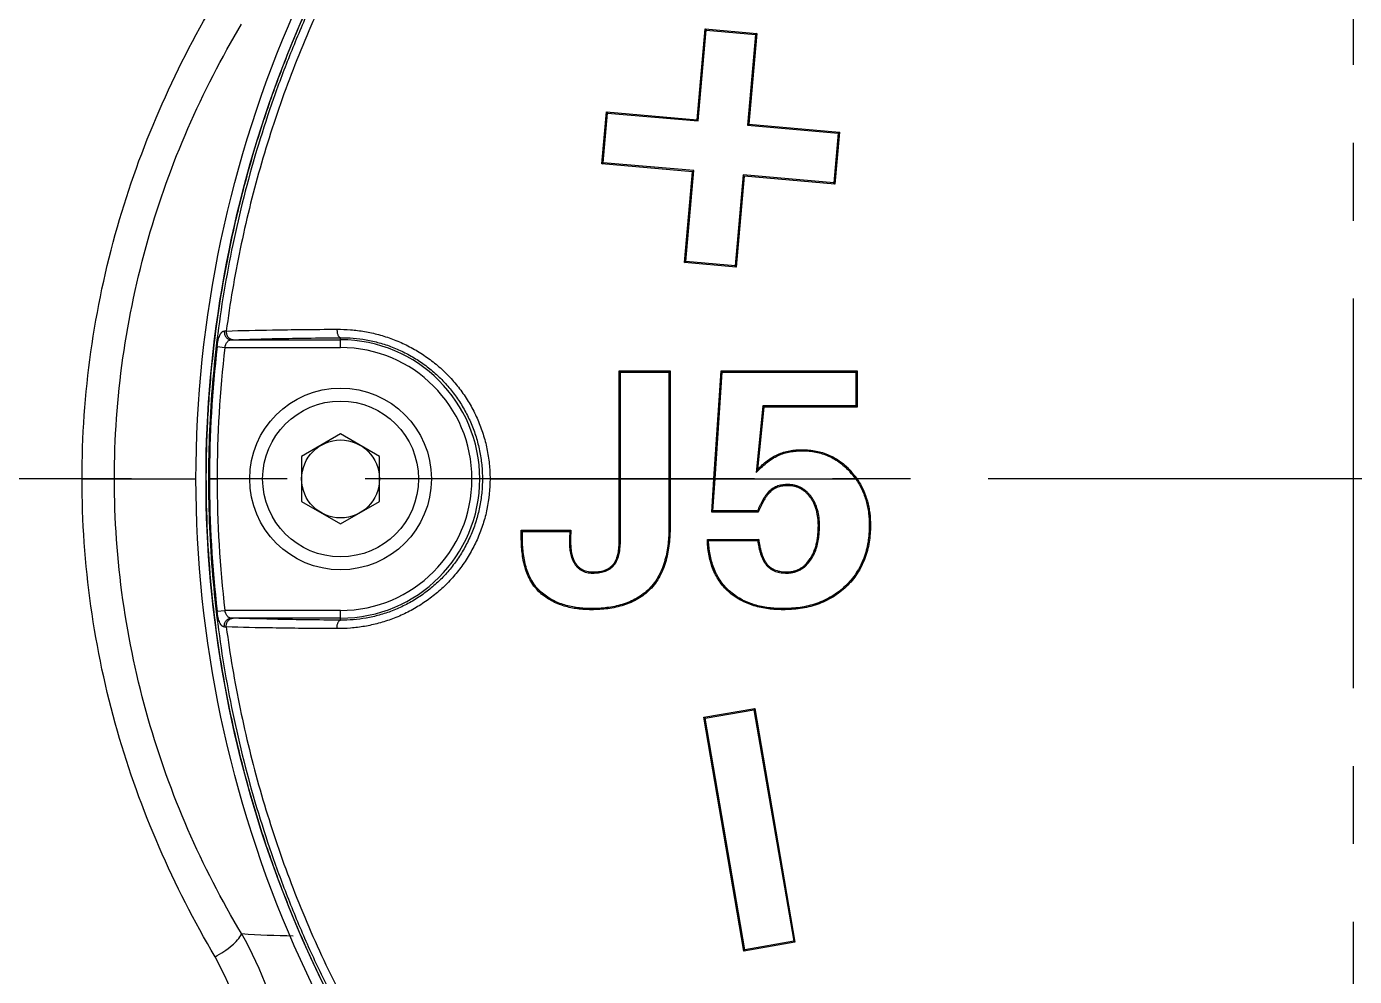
# Model space of a CAD drawing. Header units: millimetres. Extents: x 4086 to 8300, y 123 to 1549.
# Drawn here: x 6838.49 to 6864.05, y 1245.52 to 1263.81 of the extents above; entities that cross this region are included whole.
import ezdxf

# ---------------------------------------------------------------- set-up
doc = ezdxf.new("R2010")
doc.units = ezdxf.units.MM
doc.linetypes.add('CENTER', pattern=[0.6, 0.375, -0.075, 0.075, -0.075])
doc.layers.add('中心线', color=7, linetype='Continuous')
doc.layers.add('外形图', color=7, linetype='Continuous')

msp = doc.modelspace()

# ---------------------------------------------------------------- linework, layer by layer
at = {"layer": '中心线', "linetype": 'CENTER', "ltscale": 20}
for p, q in [((6864.032, 1227.0668), (6864.032, 1281.707)), ((6900.5038, 1255.0955), (6814.0648, 1255.0955))]:
    msp.add_line(p, q, dxfattribs=at)
at = {"layer": '外形图'}
for p, q in [((6851.3964, 1262.0121), (6851.5495, 1263.7621)), ((6851.4164, 1261.9883), (6851.5695, 1263.7383)), ((6851.5495, 1263.7621), (6851.5695, 1263.7383)), ((6851.5495, 1263.7621), (6852.5457, 1263.6749)), ((6851.5695, 1263.7383), (6852.5219, 1263.655)), ((6852.5219, 1263.655), (6852.3688, 1261.905)), ((6852.5457, 1263.6749), (6852.3926, 1261.9249)), ((6852.5457, 1263.6749), (6852.5219, 1263.655)), ((6849.5656, 1261.1646), (6849.6531, 1262.1646)), ((6849.5893, 1261.1846), (6849.673, 1262.1409)), ((6849.6531, 1262.1646), (6849.673, 1262.1409)), ((6849.6531, 1262.1646), (6851.3964, 1262.0121)), ((6849.673, 1262.1409), (6851.4164, 1261.9883)), ((6851.3964, 1262.0121), (6851.4164, 1261.9883)), ((6852.3926, 1261.9249), (6852.3688, 1261.905)), ((6852.3688, 1261.905), (6854.1123, 1261.7525)), ((6852.3926, 1261.9249), (6854.136, 1261.7724)), ((6854.1123, 1261.7525), (6854.0286, 1260.7961)), ((6854.136, 1261.7724), (6854.0485, 1260.7724)), ((6854.136, 1261.7724), (6854.1123, 1261.7525)), ((6849.5656, 1261.1646), (6849.5893, 1261.1846)), ((6851.3089, 1261.0121), (6849.5656, 1261.1646)), ((6851.3327, 1261.0321), (6849.5893, 1261.1846)), ((6851.1558, 1259.2621), (6851.3089, 1261.0121)), ((6851.1796, 1259.282), (6851.3327, 1261.0321)), ((6851.3089, 1261.0121), (6851.3327, 1261.0321)), ((6852.2852, 1260.9487), (6852.1321, 1259.1987)), ((6852.3051, 1260.9249), (6852.152, 1259.1749)), ((6852.3051, 1260.9249), (6852.2852, 1260.9487)), ((6854.0286, 1260.7961), (6852.2852, 1260.9487)), ((6854.0485, 1260.7724), (6852.3051, 1260.9249)), ((6854.0485, 1260.7724), (6854.0286, 1260.7961)), ((6851.1558, 1259.2621), (6851.1796, 1259.282)), ((6852.152, 1259.1749), (6851.1558, 1259.2621)), ((6852.1321, 1259.1987), (6851.1796, 1259.282)), ((6852.152, 1259.1749), (6852.1321, 1259.1987)), ((6842.4308, 1257.7755), (6844.532, 1257.7755)), ((6844.532, 1257.6255), (6844.532, 1257.8155)), ((6842.1566, 1257.6427), (6842.3033, 1257.6255)), ((6842.3033, 1257.6255), (6844.532, 1257.6255)), ((6849.8986, 1257.1749), (6849.9205, 1257.153)), ((6849.8986, 1257.1749), (6850.8763, 1257.1749)), ((6849.8986, 1255.0955), (6849.8986, 1257.1749)), ((6849.9205, 1257.153), (6850.8544, 1257.153)), ((6849.9205, 1255.0954), (6849.9205, 1257.153)), ((6850.8763, 1257.1749), (6850.8544, 1257.153)), ((6850.8544, 1257.153), (6850.8545, 1255.0955)), ((6850.8763, 1257.1749), (6850.8763, 1255.0955)), ((6851.7205, 1255.0955), (6851.8572, 1257.1749)), ((6851.7424, 1255.0955), (6851.8777, 1257.153)), ((6851.8572, 1257.1749), (6851.8777, 1257.153)), ((6851.8572, 1257.1749), (6854.4769, 1257.1749)), ((6851.8777, 1257.153), (6854.4551, 1257.153)), ((6854.4769, 1257.1749), (6854.4551, 1257.153)), ((6854.4551, 1257.153), (6854.4551, 1256.5011)), ((6854.4769, 1257.1749), (6854.4769, 1256.4792)), ((6852.6647, 1256.5011), (6852.534, 1255.2174)), ((6852.6845, 1256.4792), (6852.5623, 1255.279)), ((6852.6845, 1256.4792), (6852.6647, 1256.5011)), ((6854.4551, 1256.5011), (6852.6647, 1256.5011)), ((6854.4769, 1256.4792), (6852.6845, 1256.4792)), ((6854.4769, 1256.4792), (6854.4551, 1256.5011)), ((6844.532, 1255.9615), (6843.782, 1255.5285)), ((6845.282, 1255.5285), (6844.532, 1255.9615)), ((6853.424, 1255.6582), (6853.424, 1255.6363)), ((6843.782, 1255.5285), (6843.782, 1254.6625)), ((6845.282, 1254.6625), (6845.282, 1255.5285)), ((6852.9506, 1255.5679), (6852.9597, 1255.548)), ((6839.5542, 1255.0959), (6840.1762, 1255.0951)), ((6840.1763, 1255.0955), (6841.7474, 1255.0955)), ((6842.0074, 1255.0955), (6841.9884, 1255.0955)), ((6842.0074, 1255.0955), (6842.1552, 1255.0955)), ((6847.4095, 1255.0955), (6847.2634, 1255.0955)), ((6847.4095, 1255.0955), (6849.9205, 1255.0954)), ((6849.8986, 1253.9127), (6849.8986, 1255.0955)), ((6849.9203, 1253.9127), (6849.9205, 1255.0954)), ((6849.9205, 1255.0954), (6850.8545, 1255.0955)), ((6850.8545, 1255.0955), (6851.7205, 1255.0955)), ((6850.8545, 1255.0955), (6850.8545, 1254.1697)), ((6850.8763, 1255.0955), (6850.8763, 1254.1697)), ((6851.6785, 1254.458), (6851.7205, 1255.0955)), ((6851.7019, 1254.4799), (6851.7424, 1255.0955)), ((6851.7424, 1255.0955), (6854.4507, 1255.0955)), ((6854.3601, 1255.2438), (6854.3439, 1255.2291)), ((6852.8004, 1254.8434), (6852.7849, 1254.8589)), ((6853.1483, 1254.9656), (6853.1483, 1254.9875)), ((6843.782, 1254.6625), (6844.532, 1254.2294)), ((6844.532, 1254.2294), (6845.282, 1254.6625)), ((6853.5664, 1254.7544), (6853.5837, 1254.7678)), ((6851.6785, 1254.458), (6851.7019, 1254.4799)), ((6852.5748, 1254.458), (6851.6785, 1254.458)), ((6852.5599, 1254.4799), (6851.7019, 1254.4799)), ((6848.0121, 1254.107), (6848.9679, 1254.107)), ((6848.0121, 1253.966), (6848.0121, 1254.107)), ((6848.0121, 1254.107), (6848.034, 1254.0851)), ((6848.034, 1254.0851), (6848.9452, 1254.0852)), ((6848.034, 1253.966), (6848.034, 1254.0851)), ((6848.9452, 1254.0852), (6848.9399, 1253.948)), ((6848.9679, 1254.107), (6848.9452, 1254.0852)), ((6848.9679, 1254.107), (6848.9616, 1253.9472)), ((6850.8763, 1254.1697), (6850.8545, 1254.1697)), ((6853.7311, 1254.201), (6853.753, 1254.201)), ((6854.7339, 1254.201), (6854.712, 1254.201)), ((6848.0121, 1253.966), (6848.034, 1253.966)), ((6848.9616, 1253.9472), (6848.9399, 1253.948)), ((6849.8986, 1253.9127), (6849.9203, 1253.9127)), ((6851.5939, 1253.9315), (6852.5842, 1253.9315)), ((6851.6166, 1253.9096), (6852.5648, 1253.9096)), ((6849.3847, 1253.3048), (6849.3847, 1253.283)), ((6849.7786, 1253.4466), (6849.7952, 1253.4325)), ((6852.744, 1253.4552), (6852.727, 1253.4414)), ((6853.1232, 1253.3048), (6853.1232, 1253.2829)), ((6853.564, 1253.5437), (6853.582, 1253.5312)), ((6848.3788, 1252.9005), (6848.3933, 1252.9169)), ((6850.4885, 1252.9656), (6850.473, 1252.9809)), ((6852.0013, 1252.9256), (6852.016, 1252.9419)), ((6854.2701, 1253.0227), (6854.2549, 1253.0384)), ((6842.1566, 1252.5482), (6842.3033, 1252.5654)), ((6844.532, 1252.5654), (6842.3033, 1252.5654)), ((6844.532, 1252.3755), (6844.532, 1252.5654)), ((6849.3596, 1252.5778), (6849.3596, 1252.5995)), ((6853.0511, 1252.5778), (6853.0511, 1252.5997)), ((6844.532, 1252.4154), (6842.4308, 1252.4154)), ((6851.5237, 1250.5058), (6852.5093, 1250.6749)), ((6852.2957, 1246.0058), (6851.5237, 1250.5058)), ((6851.5237, 1250.5058), (6851.549, 1250.4879)), ((6851.549, 1250.4879), (6852.4914, 1250.6496)), ((6852.5093, 1250.6749), (6852.4914, 1250.6496)), ((6852.4914, 1250.6496), (6853.2561, 1246.1927)), ((6852.5093, 1250.6749), (6853.2813, 1246.1749)), ((6852.3136, 1246.031), (6851.549, 1250.4879)), ((6853.2813, 1246.1749), (6852.2957, 1246.0058)), ((6853.2561, 1246.1927), (6852.3136, 1246.031)), ((6853.2813, 1246.1749), (6853.2561, 1246.1927)), ((6852.2957, 1246.0058), (6852.3136, 1246.031))]:
    msp.add_line(p, q, dxfattribs=at)
for radius in [1.75, 1.5, 0.75]:
    msp.add_circle((6844.532, 1255.0955), radius, dxfattribs=at)
for centre, radius, start, end in [((6842.4589, 1250.793), 7.1523, 91.01922, 91.31487), ((6842.658, 1251.9292), 5.8507, 91.90109, 92.22497), ((6844.532, 1255.0955), 2.68, 270, 90), ((6863.8838, 1255.0927), 21.8764, 173.30625, 179.99289), ((6863.8929, 1255.0926), 21.7376, 173.3085, 179.99241), ((6844.532, 1255.0955), 2.5301, 270, 90), ((6863.8847, 1255.0982), 21.8773, 180.00721, 186.69358), ((6863.8938, 1255.0984), 21.7386, 180.00769, 186.69131), ((6856.9607, 1253.2226), 4.8555, 154.94217, 155.7417), ((6853.3015, 1254.2865), 1.4054, 35.14424, 42.12265), ((6853.3003, 1254.2856), 1.4287, 34.52937, 42.11546), ((6859.493, 1259.1738), 8.3726, 214.09937, 214.28068), ((6855.943, 1258.4047), 6.2389, 225.80619, 226.0957), ((6857.2629, 1249.7649), 6.2651, 138.31315, 138.58111), ((6842.6714, 1258.6349), 6.2242, 267.78478, 268.08921), ((6842.4696, 1259.9185), 7.673, 268.69518, 268.97076), ((6843.9434, 1266.372), 20.0747, 266.23681, 269.07234)]:
    msp.add_arc(centre, radius, start, end, dxfattribs=at)
for points, knots in [([(6885.4008, 1231.6727), (6882.7818, 1231.8081), (6877.5447, 1232.0957), (6870.9995, 1232.4802), (6865.767, 1232.8471), (6861.838, 1233.0407), (6857.9441, 1233.7239), (6853.0417, 1235.6267), (6847.6498, 1239.5733), (6843.2657, 1246.2714), (6841.4891, 1254.0817), (6842.5579, 1262.0203), (6846.3299, 1269.0916), (6852.3312, 1274.38), (6858.5817, 1276.8142), (6863.8135, 1277.247), (6867.7392, 1277.4757), (6871.6652, 1277.7453), (6875.9578, 1278.0006), (6878.9428, 1278.1705), (6880.6188, 1278.2629)], [0.28146252, 0.28146252, 0.28146252, 0.28146252, 0.31273614, 0.34400979, 0.35964567, 0.37528804, 0.39090882, 0.40654015, 0.43767886, 0.46883558, 0.50000932, 0.531187, 0.56236151, 0.59353222, 0.62470786, 0.64034231, 0.65599699, 0.67162568, 0.68726241, 0.70727908, 0.70727908, 0.70727908, 0.70727908]), ([(6880.619, 1278.2633), (6879.9634, 1278.2272), (6878.5944, 1278.1507), (6876.512, 1278.031), (6874.3719, 1277.9044), (6872.5887, 1277.7959), (6871.1622, 1277.7072), (6870.0924, 1277.6397), (6869.0227, 1277.5714), (6867.953, 1277.502), (6866.8834, 1277.4316), (6865.9921, 1277.3724), (6865.2791, 1277.3246), (6864.7443, 1277.2883), (6864.2988, 1277.2577), (6863.9423, 1277.233), (6863.675, 1277.2146), (6863.4076, 1277.1965), (6863.1402, 1277.1787), (6862.8728, 1277.1606), (6862.5164, 1277.1352), (6862.0712, 1277.0999), (6861.6267, 1277.0562), (6861.2718, 1277.0143), (6860.9176, 1276.9675), (6860.4759, 1276.9006), (6859.948, 1276.8077), (6859.2474, 1276.6671), (6858.3782, 1276.4598), (6857.3485, 1276.1604), (6856.3347, 1275.8114), (6855.3389, 1275.4136), (6854.3635, 1274.9681), (6853.411, 1274.4756), (6852.4835, 1273.9376), (6851.583, 1273.3553), (6850.7119, 1272.73), (6849.8723, 1272.063), (6849.0659, 1271.3562), (6848.2947, 1270.6112), (6847.5606, 1269.8295), (6846.8654, 1269.0131), (6846.2105, 1268.164), (6845.5975, 1267.2842), (6845.0279, 1266.3757), (6844.5031, 1265.4407), (6844.0242, 1264.4813), (6843.5925, 1263.4997), (6843.2093, 1262.4982), (6842.8753, 1261.4792), (6842.5911, 1260.4453), (6842.279, 1259.0504), (6842.0681, 1257.6344), (6841.9606, 1256.209), (6841.9227, 1254.78), (6842.0072, 1252.993), (6842.2642, 1251.2225), (6842.5711, 1249.8264), (6842.8515, 1248.7914), (6843.1816, 1247.7712), (6843.561, 1246.7683), (6843.989, 1245.7851), (6844.4642, 1244.8238), (6844.9856, 1243.8868), (6845.5518, 1242.9762), (6846.1615, 1242.0941), (6846.8132, 1241.2425), (6847.5053, 1240.4235), (6848.2364, 1239.6391), (6849.0048, 1238.8912), (6849.8085, 1238.1813), (6850.6456, 1237.5112), (6851.5144, 1236.8826), (6852.4126, 1236.297), (6853.3381, 1235.7555), (6854.2888, 1235.2594), (6855.2624, 1234.8102), (6856.2567, 1234.4087), (6857.2693, 1234.0558), (6858.2977, 1233.7525), (6859.3398, 1233.4999), (6860.3928, 1233.2977), (6861.2774, 1233.1709), (6861.9883, 1233.0984), (6862.4335, 1233.062), (6862.7898, 1233.0361), (6863.0572, 1233.0178), (6863.3246, 1233), (6863.6811, 1232.976), (6864.1267, 1232.9452), (6864.6613, 1232.9083), (6865.1961, 1232.872), (6865.9091, 1232.824), (6866.8004, 1232.7648), (6867.87, 1232.6943), (6868.9396, 1232.6249), (6870.0094, 1232.5565), (6871.0792, 1232.489), (6872.5056, 1232.4002), (6874.2888, 1232.2915), (6876.4289, 1232.1648), (6878.5692, 1232.0416), (6880.7097, 1231.9221), (6882.8504, 1231.806), (6884.4142, 1231.7237), (6885.2643, 1231.6797), (6885.4008, 1231.6727)], [0.31313948, 0.31313948, 0.31313948, 0.31313948, 0.32031776, 0.32813038, 0.33594301, 0.34375564, 0.34766195, 0.35156827, 0.35547458, 0.3593809, 0.36328721, 0.36719352, 0.36914668, 0.37109984, 0.373053, 0.37402957, 0.37500615, 0.37598273, 0.37695931, 0.37793589, 0.37891247, 0.38086562, 0.38281876, 0.38379535, 0.38477194, 0.38672507, 0.38867821, 0.39063135, 0.39453735, 0.39844338, 0.40234947, 0.40625559, 0.41016175, 0.41406793, 0.41797412, 0.4218803, 0.42578647, 0.42969264, 0.43359882, 0.437505, 0.44141117, 0.44531735, 0.44922352, 0.4531297, 0.45703588, 0.46094205, 0.46484823, 0.4687544, 0.47266057, 0.47656675, 0.48047293, 0.48437911, 0.49218919, 0.49609537, 0.50000154, 0.50781156, 0.51562164, 0.51952782, 0.523434, 0.52734018, 0.53124635, 0.53515252, 0.5390587, 0.54296487, 0.54687105, 0.55077723, 0.5546834, 0.55858958, 0.56249575, 0.56640193, 0.5703081, 0.57421428, 0.57812046, 0.58202664, 0.58593281, 0.58983897, 0.59374512, 0.59765123, 0.60155729, 0.6054633, 0.60936929, 0.61327529, 0.61718125, 0.61913439, 0.62108754, 0.62206412, 0.6230407, 0.62401727, 0.62499385, 0.62694701, 0.62890017, 0.63085332, 0.63280648, 0.6367128, 0.64061911, 0.64452542, 0.64843174, 0.65233805, 0.65624437, 0.66405699, 0.67186962, 0.67968225, 0.68749488, 0.69530751, 0.70312013, 0.70461453, 0.70461453, 0.70461453, 0.70461453]), ([(6841.7474, 1255.0955), (6841.7474, 1258.158), (6843.0477, 1264.3584), (6848.5572, 1272.019), (6855.3644, 1276.0402), (6861.3776, 1277.3647), (6864.4403, 1277.4596), (6865.9569, 1277.539)], [0, 0, 0, 0, 0.2501627, 0.5002704, 0.7502858, 0.875949, 1, 1, 1, 1]), ([(6847.5157, 1269.4754), (6847.3421, 1269.2724), (6847.002, 1268.8604), (6846.5128, 1268.2255), (6846.0462, 1267.5739), (6845.4553, 1266.6837), (6844.9126, 1265.7623), (6844.4207, 1264.8138), (6844.0777, 1264.0895), (6843.7612, 1263.3531), (6843.3757, 1262.3566), (6842.9629, 1261.0854), (6842.6441, 1259.7874), (6842.4464, 1258.7374), (6842.3667, 1258.209), (6842.3317, 1257.9442)], [0, 0, 0, 0, 0.0625034, 0.1250075, 0.1875113, 0.2500154, 0.3750034, 0.4375074, 0.5000112, 0.5625149, 0.6250186, 0.7500052, 0.8749922, 0.9374962, 1, 1, 1, 1]), ([(6846.8601, 1268.9166), (6846.4691, 1268.431), (6845.9135, 1267.6775), (6845.2392, 1266.6294), (6844.7677, 1265.8232), (6844.3308, 1264.9982), (6843.9292, 1264.1556), (6843.5637, 1263.2965), (6843.1256, 1262.1313), (6842.6715, 1260.6414), (6842.3445, 1259.1187), (6842.1604, 1257.8879), (6842.0284, 1256.6508), (6841.9884, 1255.7173), (6841.9884, 1255.0955)], [0, 0, 0, 0, 0.125213, 0.187763, 0.2502673, 0.312745, 0.3752181, 0.437704, 0.5002062, 0.6251898, 0.7501554, 0.8126328, 0.8750971, 1, 1, 1, 1]), ([(6839.5542, 1255.0955), (6839.5544, 1256.7291), (6840.0059, 1259.9589), (6841.3136, 1262.9352), (6842.1154, 1264.2949)], [0, 0, 0, 0, 0.5085829, 1, 1, 1, 1]), ([(6840.1763, 1255.0955), (6840.1783, 1256.6505), (6840.6146, 1259.7227), (6841.8525, 1262.5615), (6842.6259, 1263.8503)], [0, 0, 0, 0, 0.5084916, 1, 1, 1, 1]), ([(6842.1566, 1257.6427), (6842.159, 1257.6639), (6842.1648, 1257.705), (6842.1757, 1257.7637), (6842.189, 1257.8164), (6842.2025, 1257.8551), (6842.215, 1257.8814), (6842.2245, 1257.8978), (6842.2347, 1257.9117), (6842.2455, 1257.9231), (6842.257, 1257.932), (6842.2691, 1257.9385), (6842.2818, 1257.9424), (6842.2905, 1257.9434), (6842.2948, 1257.9435)], [0, 0, 0, 0, 0.1809707, 0.3527297, 0.5078375, 0.6420366, 0.7009015, 0.7544249, 0.8029703, 0.8471804, 0.8878856, 0.9261304, 0.9631042, 1, 1, 1, 1]), ([(6842.2948, 1257.9435), (6842.2927, 1257.9227), (6842.2963, 1257.8803), (6842.3205, 1257.8332), (6842.3492, 1257.8044), (6842.3743, 1257.7881), (6842.4019, 1257.778), (6842.4212, 1257.7756), (6842.4308, 1257.7755)], [0, 0, 0, 0, 0.2590614, 0.5135962, 0.638237, 0.7605314, 0.8808655, 1, 1, 1, 1]), ([(6842.3317, 1257.9442), (6842.3307, 1257.9338), (6842.3306, 1257.9127), (6842.3363, 1257.8818), (6842.3476, 1257.8528), (6842.3639, 1257.827), (6842.3847, 1257.8056), (6842.409, 1257.7894), (6842.4358, 1257.7792), (6842.4546, 1257.7768), (6842.4639, 1257.7767)], [0, 0, 0, 0, 0.1315275, 0.2626816, 0.3922974, 0.5194353, 0.6435475, 0.7645919, 0.8830751, 1, 1, 1, 1]), ([(6842.3317, 1257.9442), (6842.6274, 1257.9537), (6843.1156, 1257.9647), (6843.8261, 1257.9739), (6844.2408, 1257.9769), (6844.4629, 1257.9782)], [0, 0, 0, 0, 0.4163063, 0.6874144, 1, 1, 1, 1]), ([(6844.4629, 1257.9782), (6844.4625, 1257.9679), (6844.4628, 1257.9476), (6844.4661, 1257.918), (6844.472, 1257.8902), (6844.4804, 1257.8655), (6844.4908, 1257.8449), (6844.503, 1257.829), (6844.5149, 1257.82), (6844.5247, 1257.8163), (6844.5296, 1257.8155), (6844.532, 1257.8155)], [0, 0, 0, 0, 0.1616643, 0.3203232, 0.4708809, 0.6088414, 0.730794, 0.8350787, 0.9228539, 0.9622564, 1, 1, 1, 1]), ([(6844.4629, 1257.9782), (6844.5506, 1257.9786), (6844.7287, 1257.9718), (6844.9971, 1257.9377), (6845.2673, 1257.8779), (6845.5354, 1257.7916), (6845.7976, 1257.6787), (6846.0499, 1257.5394), (6846.2887, 1257.3748), (6846.5106, 1257.1862), (6846.7129, 1256.9757), (6846.893, 1256.7454), (6847.0488, 1256.4977), (6847.1786, 1256.2353), (6847.281, 1255.9609), (6847.3549, 1255.6775), (6847.3996, 1255.388), (6847.4095, 1255.1929), (6847.4095, 1255.0955)], [0, 0, 0, 0, 0.0574387, 0.1164652, 0.1768396, 0.2382926, 0.3005562, 0.3633912, 0.4266055, 0.4900588, 0.5536575, 0.6173418, 0.6810759, 0.7448389, 0.8086187, 0.8724081, 0.9362027, 1, 1, 1, 1]), ([(6842.3033, 1257.6255), (6842.3058, 1257.6363), (6842.3102, 1257.6523), (6842.3173, 1257.6729), (6842.3249, 1257.692), (6842.3355, 1257.7138), (6842.3506, 1257.7363), (6842.3681, 1257.7539), (6842.3876, 1257.7664), (6842.4088, 1257.7737), (6842.4235, 1257.7754), (6842.4308, 1257.7755)], [0, 0, 0, 0, 0.1564809, 0.2327225, 0.3067251, 0.4460882, 0.5725887, 0.6872156, 0.7935277, 0.8963777, 1, 1, 1, 1]), ([(6842.4639, 1257.7767), (6842.7507, 1257.7863), (6843.2244, 1257.798), (6843.9138, 1257.8091), (6844.3163, 1257.8135), (6844.532, 1257.8155)], [0, 0, 0, 0, 0.4161766, 0.6871997, 1, 1, 1, 1]), ([(6844.532, 1257.8155), (6844.6133, 1257.8162), (6844.7787, 1257.8103), (6845.028, 1257.7781), (6845.2794, 1257.721), (6845.529, 1257.6384), (6845.7728, 1257.53), (6846.0071, 1257.3967), (6846.2284, 1257.2397), (6846.4339, 1257.0605), (6846.6208, 1256.8611), (6846.7871, 1256.6437), (6846.9309, 1256.4104), (6847.0506, 1256.1638), (6847.145, 1255.9063), (6847.2131, 1255.6406), (6847.2543, 1255.3695), (6847.2634, 1255.1868), (6847.2634, 1255.0955)], [0, 0, 0, 0, 0.0569503, 0.1156366, 0.1758075, 0.2371692, 0.2994225, 0.3623005, 0.4255904, 0.4891382, 0.552842, 0.6166374, 0.6804861, 0.7443657, 0.8082632, 0.8721709, 0.936084, 1, 1, 1, 1]), ([(6852.9506, 1255.5679), (6852.9869, 1255.5845), (6853.0621, 1255.6125), (6853.1795, 1255.64), (6853.3007, 1255.6553), (6853.3826, 1255.6582), (6853.424, 1255.6582)], [0, 0, 0, 0, 0.2467042, 0.4939599, 0.7440047, 1, 1, 1, 1]), ([(6852.9597, 1255.548), (6852.9957, 1255.5645), (6853.0704, 1255.5922), (6853.1866, 1255.619), (6853.3049, 1255.6336), (6853.3843, 1255.6363), (6853.424, 1255.6363)], [0, 0, 0, 0, 0.249934, 0.4999209, 0.749946, 1, 1, 1, 1]), ([(6853.424, 1255.6582), (6853.5122, 1255.6582), (6853.6442, 1255.6468), (6853.814, 1255.6042), (6853.9362, 1255.5588), (6854.0528, 1255.4995), (6854.2009, 1255.402), (6854.2999, 1255.3105), (6854.3601, 1255.2438)], [0, 0, 0, 0, 0.2505449, 0.3734857, 0.4967523, 0.6203674, 0.7444235, 1, 1, 1, 1]), ([(6853.424, 1255.6363), (6853.5104, 1255.6363), (6853.6406, 1255.6251), (6853.8086, 1255.583), (6853.9304, 1255.5375), (6854.0461, 1255.4781), (6854.1902, 1255.3822), (6854.286, 1255.2932), (6854.3439, 1255.2291)], [0, 0, 0, 0, 0.2498716, 0.3749413, 0.5000058, 0.6250701, 0.7501389, 1, 1, 1, 1]), ([(6852.534, 1255.2174), (6852.5953, 1255.2838), (6852.725, 1255.41), (6852.8777, 1255.5105), (6852.9597, 1255.548)], [0, 0, 0, 0, 0.5003894, 1, 1, 1, 1]), ([(6852.5623, 1255.279), (6852.591, 1255.3085), (6852.6498, 1255.3654), (6852.7436, 1255.4436), (6852.843, 1255.5128), (6852.914, 1255.5512), (6852.9506, 1255.5679)], [0, 0, 0, 0, 0.2540499, 0.5039503, 0.752102, 1, 1, 1, 1]), ([(6842.1154, 1245.896), (6841.3136, 1247.2557), (6840.0059, 1250.232), (6839.5544, 1253.4618), (6839.5542, 1255.0955)], [0, 0, 0, 0, 0.4914171, 1, 1, 1, 1]), ([(6842.6259, 1246.3406), (6841.8525, 1247.6294), (6840.6146, 1250.4682), (6840.1783, 1253.5405), (6840.1763, 1255.0955)], [0, 0, 0, 0, 0.4915084, 1, 1, 1, 1]), ([(6865.9569, 1232.652), (6864.4405, 1232.7313), (6861.3781, 1232.8262), (6855.3652, 1234.1504), (6848.5578, 1238.1714), (6843.0481, 1245.8321), (6841.7475, 1252.0327), (6841.7474, 1255.0955)], [0, 0, 0, 0, 0.1240378, 0.2496926, 0.4997055, 0.7498194, 1, 1, 1, 1]), ([(6841.9884, 1255.0955), (6841.9884, 1254.4736), (6842.0417, 1253.2293), (6842.2792, 1251.3764), (6842.6714, 1249.5496), (6843.1256, 1248.0596), (6843.5636, 1246.8945), (6843.9292, 1246.0354), (6844.3308, 1245.1928), (6844.7676, 1244.3678), (6845.2392, 1243.5616), (6845.9134, 1242.5135), (6846.4691, 1241.7599), (6846.86, 1241.2743)], [0, 0, 0, 0, 0.1249062, 0.2498236, 0.3747923, 0.4997794, 0.5622834, 0.6247709, 0.687246, 0.7497254, 0.8122315, 0.8747833, 1, 1, 1, 1]), ([(6847.4095, 1255.0955), (6847.4095, 1254.9008), (6847.3795, 1254.6075), (6847.281, 1254.23), (6847.1786, 1253.9556), (6847.0488, 1253.6932), (6846.8929, 1253.4455), (6846.7129, 1253.2152), (6846.5106, 1253.0047), (6846.2887, 1252.8162), (6846.0499, 1252.6515), (6845.7976, 1252.5122), (6845.5354, 1252.3993), (6845.2673, 1252.313), (6844.9971, 1252.2533), (6844.7287, 1252.2191), (6844.5506, 1252.2123), (6844.4629, 1252.2128)], [0, 0, 0, 0, 0.1274482, 0.1912483, 0.2550389, 0.3188126, 0.3825575, 0.4462522, 0.5098614, 0.5733251, 0.6365496, 0.6993948, 0.7616685, 0.8231316, 0.8835158, 0.9425519, 1, 1, 1, 1]), ([(6847.2634, 1255.0955), (6847.2634, 1255.0042), (6847.2543, 1254.8215), (6847.2131, 1254.5503), (6847.145, 1254.2846), (6847.0506, 1254.0271), (6846.9309, 1253.7805), (6846.7871, 1253.5473), (6846.6208, 1253.3298), (6846.4339, 1253.1304), (6846.2284, 1252.9512), (6846.0071, 1252.7942), (6845.7728, 1252.6609), (6845.529, 1252.5526), (6845.2794, 1252.4699), (6845.028, 1252.4128), (6844.7787, 1252.3806), (6844.6133, 1252.3747), (6844.532, 1252.3755)], [0, 0, 0, 0, 0.063916, 0.127829, 0.1917367, 0.2556341, 0.3195137, 0.3833625, 0.4471578, 0.5108617, 0.5744094, 0.6376993, 0.7005773, 0.7628307, 0.8241924, 0.8843634, 0.9430497, 1, 1, 1, 1]), ([(6851.7205, 1255.0955), (6851.7223, 1255.0953), (6851.725, 1255.0952), (6851.7286, 1255.0949), (6851.7314, 1255.0947), (6851.7341, 1255.0945), (6851.7378, 1255.0945), (6851.7406, 1255.095), (6851.7424, 1255.0955)], [0, 0, 0, 0, 0.2482887, 0.3724403, 0.4966183, 0.6207658, 0.7453715, 1, 1, 1, 1]), ([(6854.4774, 1255.0955), (6854.4766, 1255.0949), (6854.4753, 1255.0937), (6854.4733, 1255.0917), (6854.4708, 1255.0905), (6854.4688, 1255.0891), (6854.4678, 1255.0875), (6854.467, 1255.0863), (6854.4657, 1255.0854), (6854.4642, 1255.0855), (6854.4628, 1255.0861), (6854.4609, 1255.0871), (6854.4582, 1255.089), (6854.4546, 1255.092), (6854.4521, 1255.0942), (6854.4507, 1255.0955)], [0, 0, 0, 0, 0.0821461, 0.1643248, 0.2460974, 0.3280337, 0.3718596, 0.4149817, 0.4558205, 0.5064581, 0.5422025, 0.5861345, 0.6975543, 0.8371356, 1, 1, 1, 1]), ([(6854.4507, 1255.0955), (6854.4734, 1255.0632), (6854.516, 1254.9966), (6854.5709, 1254.8916), (6854.6165, 1254.7823), (6854.653, 1254.6696), (6854.6804, 1254.5543), (6854.7055, 1254.3984), (6854.712, 1254.2799), (6854.712, 1254.201)], [0, 0, 0, 0, 0.1250087, 0.2500157, 0.3750256, 0.5000382, 0.6250541, 0.7500732, 1, 1, 1, 1]), ([(6854.4774, 1255.0955), (6854.4996, 1255.063), (6854.5414, 1254.9962), (6854.5953, 1254.8909), (6854.6401, 1254.7815), (6854.6759, 1254.6688), (6854.7028, 1254.5537), (6854.7274, 1254.398), (6854.7339, 1254.2797), (6854.7339, 1254.201)], [0, 0, 0, 0, 0.1250084, 0.2500153, 0.3750251, 0.5000374, 0.6250529, 0.7500714, 1, 1, 1, 1]), ([(6852.7849, 1254.8589), (6852.7588, 1254.8328), (6852.7233, 1254.7898), (6852.6823, 1254.7283), (6852.6541, 1254.6806), (6852.6279, 1254.6317), (6852.5955, 1254.5652), (6852.5736, 1254.5142), (6852.5599, 1254.4799)], [0, 0, 0, 0, 0.2498402, 0.3748691, 0.499902, 0.6249338, 0.7499645, 1, 1, 1, 1]), ([(6852.8004, 1254.8434), (6852.7494, 1254.7925), (6852.6868, 1254.6998), (6852.6194, 1254.5664), (6852.5893, 1254.4948), (6852.5748, 1254.458)], [0, 0, 0, 0, 0.4817242, 0.7352918, 1, 1, 1, 1]), ([(6853.1483, 1254.9875), (6853.1153, 1254.9875), (6853.0493, 1254.9838), (6852.9682, 1254.9664), (6852.9065, 1254.943), (6852.8624, 1254.9203), (6852.8214, 1254.8925), (6852.7966, 1254.8706), (6852.7849, 1254.8589)], [0, 0, 0, 0, 0.2499964, 0.4998651, 0.6249095, 0.7499446, 0.8749704, 1, 1, 1, 1]), ([(6853.1483, 1254.9656), (6853.114, 1254.9656), (6853.0479, 1254.9616), (6852.9682, 1254.9435), (6852.9106, 1254.9207), (6852.8706, 1254.8995), (6852.8335, 1254.874), (6852.811, 1254.8541), (6852.8004, 1254.8434)], [0, 0, 0, 0, 0.2718311, 0.5231265, 0.6437561, 0.7624951, 0.880788, 1, 1, 1, 1]), ([(6853.5837, 1254.7678), (6853.5708, 1254.7844), (6853.5435, 1254.8167), (6853.4978, 1254.8606), (6853.4476, 1254.8993), (6853.3931, 1254.9318), (6853.335, 1254.9571), (6853.2741, 1254.975), (6853.2116, 1254.9854), (6853.1693, 1254.9875), (6853.1483, 1254.9875)], [0, 0, 0, 0, 0.1250261, 0.2500393, 0.3750409, 0.5000313, 0.6250173, 0.7500058, 0.8749994, 1, 1, 1, 1]), ([(6853.5664, 1254.7544), (6853.5535, 1254.771), (6853.5268, 1254.8025), (6853.4826, 1254.8448), (6853.4352, 1254.8811), (6853.3844, 1254.9114), (6853.3302, 1254.9354), (6853.2726, 1254.9528), (6853.2115, 1254.9634), (6853.1696, 1254.9656), (6853.1483, 1254.9656)], [0, 0, 0, 0, 0.1297121, 0.254562, 0.3766838, 0.4975481, 0.6186346, 0.7416395, 0.8682891, 1, 1, 1, 1]), ([(6853.7311, 1254.201), (6853.7311, 1254.25), (6853.7261, 1254.3481), (6853.6988, 1254.4929), (6853.6564, 1254.6085), (6853.6094, 1254.6946), (6853.5814, 1254.735), (6853.5664, 1254.7544)], [0, 0, 0, 0, 0.2500559, 0.5000255, 0.7498948, 0.8749474, 1, 1, 1, 1]), ([(6853.753, 1254.201), (6853.753, 1254.2512), (6853.7479, 1254.3517), (6853.7197, 1254.5001), (6853.676, 1254.6184), (6853.6277, 1254.7066), (6853.5991, 1254.7479), (6853.5837, 1254.7678)], [0, 0, 0, 0, 0.2500543, 0.5000226, 0.7498933, 0.8749466, 1, 1, 1, 1]), ([(6850.8545, 1254.1697), (6850.8545, 1254.063), (6850.847, 1253.9027), (6850.8162, 1253.6914), (6850.7808, 1253.5351), (6850.731, 1253.3827), (6850.6647, 1253.2367), (6850.58, 1253.1004), (6850.5106, 1253.0187), (6850.473, 1252.9809)], [0, 0, 0, 0, 0.2499862, 0.3750223, 0.5000504, 0.6250654, 0.7500641, 0.8750412, 1, 1, 1, 1]), ([(6850.8763, 1254.1697), (6850.8763, 1254.0616), (6850.8687, 1253.8992), (6850.8373, 1253.6851), (6850.8012, 1253.5267), (6850.7505, 1253.3724), (6850.6831, 1253.2245), (6850.597, 1253.0866), (6850.5266, 1253.0039), (6850.4885, 1252.9656)], [0, 0, 0, 0, 0.2499853, 0.3750216, 0.5000496, 0.6250644, 0.7500629, 0.8750404, 1, 1, 1, 1]), ([(6853.564, 1253.5437), (6853.5804, 1253.5672), (6853.6103, 1253.6163), (6853.6469, 1253.6944), (6853.6757, 1253.7756), (6853.6977, 1253.8589), (6853.7137, 1253.9435), (6853.7277, 1254.0575), (6853.7311, 1254.1437), (6853.7311, 1254.201)], [0, 0, 0, 0, 0.1249835, 0.2499743, 0.3749773, 0.499988, 0.6250051, 0.750023, 1, 1, 1, 1]), ([(6853.582, 1253.5312), (6853.5987, 1253.5552), (6853.6292, 1253.6052), (6853.6666, 1253.6847), (6853.6961, 1253.7674), (6853.7187, 1253.8523), (6853.7351, 1253.9386), (6853.7495, 1254.0547), (6853.753, 1254.1425), (6853.753, 1254.201)], [0, 0, 0, 0, 0.1249847, 0.2499758, 0.3749788, 0.4999894, 0.6250064, 0.7500241, 1, 1, 1, 1]), ([(6854.712, 1254.201), (6854.712, 1254.1475), (6854.7083, 1254.0403), (6854.6897, 1253.8806), (6854.6567, 1253.7232), (6854.6083, 1253.5697), (6854.5433, 1253.4225), (6854.4626, 1253.2833), (6854.3665, 1253.1542), (6854.2933, 1253.0757), (6854.2549, 1253.0384)], [0, 0, 0, 0, 0.1250172, 0.2500281, 0.3750333, 0.5000298, 0.6250226, 0.7500141, 0.8750039, 1, 1, 1, 1]), ([(6854.7339, 1254.201), (6854.7339, 1254.1467), (6854.7301, 1254.0382), (6854.7111, 1253.8763), (6854.6777, 1253.7167), (6854.6285, 1253.5612), (6854.5626, 1253.412), (6854.4807, 1253.2709), (6854.3833, 1253.1401), (6854.3091, 1253.0605), (6854.2701, 1253.0227)], [0, 0, 0, 0, 0.1250171, 0.250028, 0.3750331, 0.5000296, 0.6250224, 0.7500139, 0.8750039, 1, 1, 1, 1]), ([(6848.3788, 1252.9005), (6848.3425, 1252.9326), (6848.2754, 1253.0029), (6848.1932, 1253.123), (6848.1291, 1253.2537), (6848.0814, 1253.391), (6848.0479, 1253.5324), (6848.019, 1253.7239), (6848.0121, 1253.8693), (6848.0121, 1253.966)], [0, 0, 0, 0, 0.1249559, 0.2499284, 0.3749242, 0.4999398, 0.6249706, 0.7500107, 1, 1, 1, 1]), ([(6848.3933, 1252.9169), (6848.3576, 1252.9484), (6848.2916, 1253.0177), (6848.2109, 1253.1361), (6848.1482, 1253.2648), (6848.1017, 1253.4001), (6848.0689, 1253.5393), (6848.0407, 1253.7278), (6848.034, 1253.8708), (6848.034, 1253.966)], [0, 0, 0, 0, 0.1249547, 0.2499266, 0.3749228, 0.4999388, 0.6249697, 0.7500096, 1, 1, 1, 1]), ([(6848.9399, 1253.948), (6848.9384, 1253.91), (6848.9379, 1253.834), (6848.9456, 1253.7391), (6848.9584, 1253.6641), (6848.9763, 1253.5903), (6849.0031, 1253.5186), (6849.0415, 1253.4529), (6849.0766, 1253.4077), (6849.1179, 1253.3682), (6849.165, 1253.3357), (6849.2166, 1253.3109), (6849.2713, 1253.2942), (6849.3276, 1253.2848), (6849.3657, 1253.283), (6849.3847, 1253.283)], [0, 0, 0, 0, 0.1250258, 0.2500375, 0.3125633, 0.3750881, 0.4999818, 0.5624927, 0.6249937, 0.687487, 0.7499761, 0.8124685, 0.8749704, 0.9374809, 1, 1, 1, 1]), ([(6848.9616, 1253.9472), (6848.9602, 1253.9107), (6848.9597, 1253.8375), (6848.9668, 1253.7463), (6848.9787, 1253.6741), (6848.9953, 1253.603), (6849.0203, 1253.5338), (6849.0563, 1253.4701), (6849.0894, 1253.4262), (6849.1287, 1253.3876), (6849.1736, 1253.3559), (6849.2231, 1253.3318), (6849.2756, 1253.3156), (6849.3298, 1253.3065), (6849.3664, 1253.3048), (6849.3847, 1253.3048)], [0, 0, 0, 0, 0.1250265, 0.2500398, 0.3125651, 0.3750901, 0.4999912, 0.5625025, 0.625003, 0.6874941, 0.7499808, 0.8124705, 0.8749708, 0.9374809, 1, 1, 1, 1]), ([(6849.7786, 1253.4466), (6849.791, 1253.4612), (6849.8134, 1253.4927), (6849.8396, 1253.5447), (6849.8597, 1253.6), (6849.8751, 1253.6581), (6849.8861, 1253.7186), (6849.8935, 1253.7814), (6849.8978, 1253.8463), (6849.8986, 1253.8903), (6849.8986, 1253.9127)], [0, 0, 0, 0, 0.1173425, 0.2351895, 0.3548689, 0.4769678, 0.6021252, 0.730694, 0.863133, 1, 1, 1, 1]), ([(6849.7952, 1253.4325), (6849.8493, 1253.4961), (6849.8875, 1253.6), (6849.9088, 1253.7234), (6849.9158, 1253.7863), (6849.9196, 1253.8495), (6849.9203, 1253.8916), (6849.9203, 1253.9127)], [0, 0, 0, 0, 0.4975379, 0.6231495, 0.7487654, 0.8743844, 1, 1, 1, 1]), ([(6852.0013, 1252.9256), (6851.9668, 1252.9568), (6851.902, 1253.0228), (6851.8183, 1253.1326), (6851.7487, 1253.2513), (6851.6927, 1253.3779), (6851.6501, 1253.5108), (6851.6096, 1253.6948), (6851.5967, 1253.8366), (6851.5939, 1253.9315)], [0, 0, 0, 0, 0.1251473, 0.2478088, 0.3702271, 0.4940638, 0.6191324, 0.7446842, 1, 1, 1, 1]), ([(6852.016, 1252.9419), (6851.9827, 1252.9719), (6851.9197, 1253.0361), (6851.8377, 1253.1431), (6851.7693, 1253.2592), (6851.7146, 1253.3824), (6851.673, 1253.5105), (6851.6335, 1253.6856), (6851.6201, 1253.82), (6851.6166, 1253.9096)], [0, 0, 0, 0, 0.1250037, 0.2500059, 0.3750108, 0.5000227, 0.6250452, 0.7500774, 1, 1, 1, 1]), ([(6852.5648, 1253.9096), (6852.57, 1253.8681), (6852.5797, 1253.8061), (6852.5979, 1253.7245), (6852.6147, 1253.6641), (6852.6351, 1253.6048), (6852.6598, 1253.547), (6852.6897, 1253.4918), (6852.7138, 1253.4576), (6852.727, 1253.4414)], [0, 0, 0, 0, 0.2499885, 0.3750022, 0.5000178, 0.6250284, 0.7500383, 0.8750277, 1, 1, 1, 1]), ([(6852.5842, 1253.9315), (6852.5893, 1253.8874), (6852.599, 1253.822), (6852.6175, 1253.7365), (6852.6344, 1253.6745), (6852.6547, 1253.6148), (6852.679, 1253.5577), (6852.708, 1253.5039), (6852.7313, 1253.4708), (6852.744, 1253.4552)], [0, 0, 0, 0, 0.2618476, 0.3897407, 0.5159991, 0.6401319, 0.7618366, 0.8814143, 1, 1, 1, 1]), ([(6849.3847, 1253.3048), (6849.4044, 1253.3048), (6849.443, 1253.3058), (6849.4996, 1253.3112), (6849.5538, 1253.3206), (6849.6056, 1253.3344), (6849.6547, 1253.3532), (6849.7006, 1253.3778), (6849.7426, 1253.4086), (6849.7673, 1253.4333), (6849.7786, 1253.4466)], [0, 0, 0, 0, 0.1371207, 0.267629, 0.3945353, 0.5183634, 0.6394521, 0.7590008, 0.878724, 1, 1, 1, 1]), ([(6849.3847, 1253.283), (6849.4035, 1253.283), (6849.4411, 1253.284), (6849.4973, 1253.289), (6849.553, 1253.2981), (6849.6077, 1253.3121), (6849.6606, 1253.3319), (6849.7106, 1253.3582), (6849.7563, 1253.3915), (6849.783, 1253.4182), (6849.7952, 1253.4325)], [0, 0, 0, 0, 0.1250343, 0.2500694, 0.375097, 0.500113, 0.6251133, 0.7500907, 0.875049, 1, 1, 1, 1]), ([(6852.727, 1253.4414), (6852.7386, 1253.4271), (6852.7638, 1253.4001), (6852.807, 1253.3654), (6852.8547, 1253.3372), (6852.9056, 1253.3155), (6852.9586, 1253.2999), (6853.013, 1253.2896), (6853.0679, 1253.2839), (6853.1048, 1253.2829), (6853.1232, 1253.2829)], [0, 0, 0, 0, 0.124975, 0.2499438, 0.3749206, 0.4999129, 0.6249203, 0.7499404, 0.8749697, 1, 1, 1, 1]), ([(6852.744, 1253.4552), (6852.7552, 1253.4414), (6852.7793, 1253.4157), (6852.8202, 1253.3831), (6852.8645, 1253.3569), (6852.9118, 1253.3367), (6852.9615, 1253.3218), (6853.0133, 1253.3117), (6853.0675, 1253.3059), (6853.1043, 1253.3048), (6853.1232, 1253.3048)], [0, 0, 0, 0, 0.1262335, 0.2492706, 0.3702516, 0.4911289, 0.6135056, 0.7381813, 0.8660319, 1, 1, 1, 1]), ([(6853.1232, 1253.3048), (6853.145, 1253.3048), (6853.1886, 1253.307), (6853.2532, 1253.3181), (6853.3158, 1253.3374), (6853.3752, 1253.3653), (6853.4302, 1253.4009), (6853.4969, 1253.4573), (6853.5391, 1253.508), (6853.564, 1253.5437)], [0, 0, 0, 0, 0.1250487, 0.2500871, 0.3751149, 0.5001354, 0.625163, 0.7502058, 1, 1, 1, 1]), ([(6853.1232, 1253.2829), (6853.1459, 1253.2829), (6853.1912, 1253.2852), (6853.2584, 1253.2968), (6853.3236, 1253.3169), (6853.3854, 1253.3458), (6853.4427, 1253.3828), (6853.5121, 1253.4414), (6853.5561, 1253.494), (6853.582, 1253.5312)], [0, 0, 0, 0, 0.1250486, 0.2500878, 0.3751171, 0.5001386, 0.6251668, 0.7502101, 1, 1, 1, 1]), ([(6849.3596, 1252.5778), (6849.3156, 1252.5778), (6849.2276, 1252.5801), (6849.096, 1252.5923), (6848.9657, 1252.6139), (6848.8375, 1252.6462), (6848.7129, 1252.6903), (6848.5935, 1252.7472), (6848.481, 1252.8168), (6848.4117, 1252.8714), (6848.3788, 1252.9005)], [0, 0, 0, 0, 0.1250154, 0.2500287, 0.375039, 0.5000416, 0.6250356, 0.750025, 0.8750131, 1, 1, 1, 1]), ([(6849.3596, 1252.5995), (6849.3162, 1252.5995), (6849.2295, 1252.6018), (6849.0999, 1252.6138), (6848.9715, 1252.635), (6848.8453, 1252.6667), (6848.7224, 1252.71), (6848.6048, 1252.7659), (6848.494, 1252.8344), (6848.4257, 1252.8882), (6848.3933, 1252.9169)], [0, 0, 0, 0, 0.1250156, 0.2500286, 0.3750387, 0.500041, 0.6250346, 0.7500241, 0.8750125, 1, 1, 1, 1]), ([(6850.473, 1252.9809), (6850.4375, 1252.9452), (6850.3616, 1252.8786), (6850.2354, 1252.7948), (6850.0996, 1252.7279), (6849.9573, 1252.6766), (6849.8105, 1252.6398), (6849.6613, 1252.6155), (6849.5107, 1252.6022), (6849.4099, 1252.5995), (6849.3596, 1252.5995)], [0, 0, 0, 0, 0.1249697, 0.2499411, 0.3749259, 0.4999238, 0.6249337, 0.7499515, 0.8749747, 1, 1, 1, 1]), ([(6850.4885, 1252.9656), (6850.454, 1252.9308), (6850.3804, 1252.8659), (6850.2583, 1252.7832), (6850.1256, 1252.7154), (6849.9834, 1252.6619), (6849.8338, 1252.6223), (6849.6792, 1252.5957), (6849.5207, 1252.5808), (6849.4137, 1252.5778), (6849.3596, 1252.5778)], [0, 0, 0, 0, 0.1200031, 0.2393061, 0.3601033, 0.48403, 0.6104847, 0.7382694, 0.8675956, 1, 1, 1, 1]), ([(6853.0511, 1252.5778), (6852.9568, 1252.5778), (6852.8151, 1252.5856), (6852.6289, 1252.6162), (6852.4916, 1252.651), (6852.3581, 1252.6987), (6852.2302, 1252.7597), (6852.11, 1252.8348), (6852.0363, 1252.894), (6852.0013, 1252.9256)], [0, 0, 0, 0, 0.2499383, 0.3749643, 0.4999839, 0.6249982, 0.7500045, 0.8750013, 1, 1, 1, 1]), ([(6853.0511, 1252.5997), (6852.9582, 1252.5997), (6852.8185, 1252.6073), (6852.6349, 1252.6374), (6852.4995, 1252.6715), (6852.3679, 1252.7184), (6852.2417, 1252.7784), (6852.1232, 1252.8524), (6852.0505, 1252.9107), (6852.016, 1252.9419)], [0, 0, 0, 0, 0.2499395, 0.3749656, 0.4999852, 0.6249994, 0.7500056, 0.8750018, 1, 1, 1, 1]), ([(6854.2549, 1253.0384), (6854.2156, 1253.0003), (6854.1327, 1252.9282), (6853.9971, 1252.8349), (6853.8518, 1252.7575), (6853.6989, 1252.6964), (6853.5407, 1252.651), (6853.3253, 1252.61), (6853.1606, 1252.5997), (6853.0511, 1252.5997)], [0, 0, 0, 0, 0.1250103, 0.2500177, 0.3750258, 0.5000395, 0.6250618, 0.7500921, 1, 1, 1, 1]), ([(6854.2701, 1253.0227), (6854.2303, 1252.9841), (6854.1464, 1252.9111), (6854.0091, 1252.8165), (6853.8619, 1252.7381), (6853.7072, 1252.6761), (6853.547, 1252.6299), (6853.3288, 1252.5883), (6853.162, 1252.5778), (6853.0511, 1252.5778)], [0, 0, 0, 0, 0.1250105, 0.2500183, 0.3750267, 0.5000405, 0.6250629, 0.7500933, 1, 1, 1, 1]), ([(6842.2948, 1252.2474), (6842.2905, 1252.2475), (6842.2818, 1252.2485), (6842.2691, 1252.2525), (6842.257, 1252.2589), (6842.2455, 1252.2678), (6842.2347, 1252.2793), (6842.2204, 1252.2988), (6842.2046, 1252.3299), (6842.189, 1252.3745), (6842.1757, 1252.4272), (6842.1648, 1252.4859), (6842.159, 1252.5271), (6842.1566, 1252.5482)], [0, 0, 0, 0, 0.0369007, 0.0738805, 0.1121274, 0.1528321, 0.1970476, 0.2455992, 0.3578985, 0.4921004, 0.6472215, 0.8190143, 1, 1, 1, 1]), ([(6842.4308, 1252.4154), (6842.4235, 1252.4156), (6842.4088, 1252.4172), (6842.3876, 1252.4245), (6842.3681, 1252.437), (6842.3506, 1252.4547), (6842.3354, 1252.4771), (6842.3249, 1252.4989), (6842.3173, 1252.518), (6842.3102, 1252.5386), (6842.3058, 1252.5546), (6842.3033, 1252.5654)], [0, 0, 0, 0, 0.1036197, 0.2064792, 0.3127975, 0.4274098, 0.5539208, 0.6932756, 0.7672787, 0.8435206, 1, 1, 1, 1]), ([(6842.2948, 1252.2474), (6842.2927, 1252.2682), (6842.2963, 1252.3106), (6842.3205, 1252.3577), (6842.3492, 1252.3866), (6842.3743, 1252.4028), (6842.4019, 1252.4129), (6842.4212, 1252.4153), (6842.4308, 1252.4154)], [0, 0, 0, 0, 0.2590617, 0.5135964, 0.6382372, 0.7605314, 0.8808655, 1, 1, 1, 1]), ([(6842.3317, 1252.2467), (6842.3307, 1252.2571), (6842.3306, 1252.2782), (6842.3363, 1252.3091), (6842.3475, 1252.3381), (6842.3639, 1252.3639), (6842.3847, 1252.3854), (6842.409, 1252.4016), (6842.4358, 1252.4117), (6842.4546, 1252.4141), (6842.4639, 1252.4142)], [0, 0, 0, 0, 0.1315265, 0.2626793, 0.3922939, 0.5194312, 0.6435437, 0.7645891, 0.8830738, 1, 1, 1, 1]), ([(6844.532, 1252.3755), (6844.3163, 1252.3774), (6843.9138, 1252.3818), (6843.2244, 1252.393), (6842.7507, 1252.4046), (6842.4639, 1252.4142)], [0, 0, 0, 0, 0.312795, 0.5838159, 1, 1, 1, 1]), ([(6844.4629, 1252.2128), (6844.4625, 1252.223), (6844.4628, 1252.2433), (6844.4661, 1252.273), (6844.472, 1252.3007), (6844.4804, 1252.3254), (6844.4908, 1252.346), (6844.503, 1252.3619), (6844.5149, 1252.371), (6844.5247, 1252.3747), (6844.5296, 1252.3754), (6844.532, 1252.3755)], [0, 0, 0, 0, 0.1616517, 0.3202952, 0.4708375, 0.6087854, 0.7307319, 0.8350209, 0.9228158, 0.9622352, 1, 1, 1, 1]), ([(6842.3317, 1252.2467), (6842.3667, 1251.9819), (6842.4464, 1251.4535), (6842.6441, 1250.4035), (6842.9629, 1249.1055), (6843.3757, 1247.8343), (6843.7612, 1246.8378), (6844.0777, 1246.1015), (6844.4207, 1245.3771), (6844.9126, 1244.4286), (6845.4553, 1243.5072), (6846.0462, 1242.617), (6846.5128, 1241.9654), (6847.002, 1241.3305), (6847.3421, 1240.9185), (6847.5157, 1240.7155)], [0, 0, 0, 0, 0.0625038, 0.1250078, 0.2499948, 0.3749814, 0.4374851, 0.4999888, 0.5624926, 0.6249966, 0.7499846, 0.8124887, 0.8749925, 0.9374966, 1, 1, 1, 1]), ([(6844.4629, 1252.2128), (6844.2408, 1252.214), (6843.8261, 1252.2171), (6843.1156, 1252.2262), (6842.6273, 1252.2372), (6842.3317, 1252.2467)], [0, 0, 0, 0, 0.3125855, 0.5836937, 1, 1, 1, 1]), ([(6842.1154, 1245.896), (6842.2323, 1245.9564), (6842.4198, 1246.0829), (6842.5905, 1246.2508), (6842.6259, 1246.3406)], [0, 0, 0, 0, 0.5769263, 1, 1, 1, 1]), ([(6843.4849, 1243.3137), (6843.4904, 1243.5699), (6843.4156, 1244.6282), (6843.021, 1245.6449), (6842.6259, 1246.3406)], [0, 0, 0, 0, 0.2426333, 1, 1, 1, 1]), ([(6842.8435, 1243.1132), (6842.8535, 1243.3471), (6842.8045, 1244.3157), (6842.4638, 1245.2527), (6842.1154, 1245.896)], [0, 0, 0, 0, 0.2424219, 1, 1, 1, 1])]:
    msp.add_open_spline(points, degree=3, knots=knots, dxfattribs=at)

doc.saveas('drawing.dxf')
